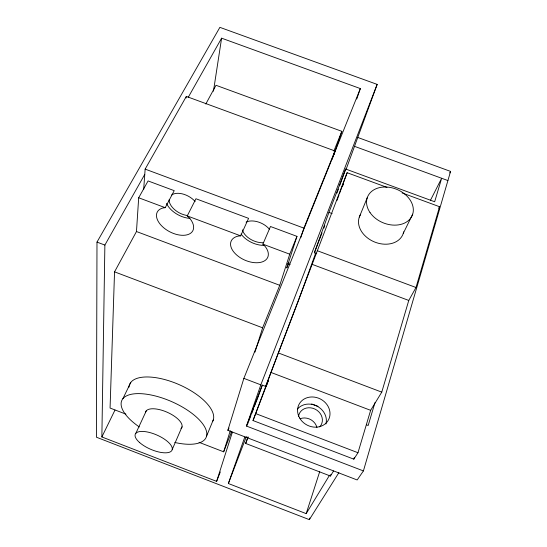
<?xml version="1.0" encoding="UTF-8"?>
<svg xmlns="http://www.w3.org/2000/svg" width="547" height="547" viewBox="0 0 547 547"><rect width="100%" height="100%" fill="white"/><g stroke="black" fill="none" stroke-linecap="round" stroke-linejoin="round"><path stroke-width="0.82" d="M346.032 169.522L377.156 84.395L219.88 27.35L96.99 242.102L96.429 437.217L309.349 519.65L338.88 472.656M220.318 471.931L216.619 481.374L101.865 436.964L104.88 245.07L144.764 174.377M288.987 262.416L286.758 267.948L296.966 236.366L270.478 226.506L262.868 244.153L264.864 246.109A20 11.856 24 0 1 260.522 262.369A20 11.856 24 0 1 234.232 252.55A20 11.856 24 0 1 238.102 236.113L240.646 235.853L248.577 218.349L195.949 198.759L187.252 215.915L189.365 217.911A20.082 11.672 27.7 0 1 187.019 234.848A20.082 11.672 27.7 0 1 160.941 225.104A20.082 11.672 27.7 0 1 162.815 207.997L165.208 207.682L174.226 190.664L148.08 180.934L138.685 197.775L136.47 231.531L114.542 271.852L110.07 408.048L125.96 414.168M143.663 189.611L145.146 169.119L186.329 96.416L334.942 150.965L332.138 159.259M186.144 97.968L186.329 96.416M213.453 91.199L221.603 38.174L360.343 88.573L356.747 99.055M386.975 187.375L347.133 172.715L278.314 352.938L253.022 420.554L353.827 459.165L357.97 452.731L370.64 410.332L381.765 392.137L408.766 300.44L416.007 287.503L439.562 206.725L402.113 192.947M360.343 88.573L243.866 378.367L227.853 430.298L357.177 479.972L363.413 470.919L450.571 171.409L357.868 137.488M374.975 402.619L368.179 425.484L366.586 424.875M353.827 459.165L354.312 457.552M199.033 442.325L223.655 451.815L230.273 430.742M254.984 352.124L262.622 327.81L279.763 285.308L289.746 254.191L296.966 236.366M247.976 437.019L245.658 443.446L330.436 476.034L330.949 474.406M309.349 519.65L309.869 518.023M216.619 481.374L232.366 432.198M244.776 437.074L228.366 483.521L306.19 513.633L319.735 471.548M300.713 237.788L303.9 228.133L334.942 150.965M333.909 154.78L341.841 131.328L215.997 85.284L205.795 104.033M363.413 470.919L246.471 426.072L260.83 384.835L377.156 84.395M258.793 395.037L262.273 385.136L266.252 386.654M266.239 386.401L268.556 379.974L253.022 420.554M316.747 253.719L314.368 252.83L328.945 212.414L345.69 169.037L434.667 201.761L441.648 178.267L430.462 200.284M336.993 193.036L338.443 189.036M339.605 185.836L345.69 169.037M315.824 252.735L298.402 300.747L265.589 386.387M336.973 200.462L339.003 194.91M339.584 193.323L347.133 172.715M245.658 443.446L248.092 437.067M228.366 483.521L246.369 436.533M342.477 186.493L343.372 184.148M314.368 252.83L322.033 232.926M323.872 228.147L324.795 225.761M246.471 426.072L262.273 385.136M247.244 425.04L248.16 422.674M248.769 421.087L250.902 415.556M251.511 413.976L253.644 408.445M254.252 406.859L258.526 395.796M223.655 451.815L231.709 431.419M333.882 151.068L341.841 131.328M359.311 217.07L367.358 197.46M206.534 436.226L213.398 419.576M172.243 449.463L182.048 426.804M135.882 433.238L146.316 410.783M122.877 398.708L130.801 382.401M101.865 436.964L114.979 410.086M403.283 233.343L412.691 214.185M449.784 172.92L450.571 171.409M227.853 430.298L229.022 428.048M438.783 208.209L439.562 206.725M188.189 97.407L221.603 38.174M306.19 513.633L329.554 475.22M330.436 476.034L333.547 470.953M354.456 146.316L447.904 180.558M328.945 212.414L332.132 213.597M145.146 169.119L303.9 228.133M317.233 250.69L416.007 287.503M138.685 197.775L165.208 207.682M187.252 215.915L240.646 235.853M262.868 244.153L289.746 254.191M312.248 264.392L408.766 300.44M287.743 263.476L290.142 264.379M136.47 231.531L279.763 285.308M96.99 242.102L104.88 245.07M114.542 271.852L262.622 327.81M278.314 352.938L381.765 392.137M271.237 372.548L370.64 410.332M311.64 403.946L318.012 406.373M243.866 378.367L260.83 384.835M255.538 413.539L357.97 452.731M230.889 432.109L232.468 432.711M187.689 215.566A15.829 9.477 28 0 1 169.105 199.846M171.669 194.964A15.829 9.477 28 0 1 195.129 201.535M263.681 242.69A15.767 9.634 24.1 0 1 242.424 229.815M246.082 222.109A15.767 9.634 24.1 0 1 269.322 229.172M298.498 416.588A12.294 10.865 28.4 0 1 315.038 409.115A12.294 10.865 28.4 0 1 319.708 426.879M300.118 418.742A12.02 10.701 28.9 0 1 316.945 427.528M297.397 409.108A16.396 14.489 28.4 0 1 317.034 406.134A16.396 14.489 28.4 0 1 325.944 423.973M403.665 231.832A23.459 17.825 22.6 0 1 374.558 241.986A23.459 17.825 22.6 0 1 360.685 214.28M128.976 387.18A45.476 19.514 23.7 0 1 176.442 383.502A45.476 19.514 23.7 0 1 212.797 421.169M139.314 426.954A46.03 18.967 23.6 0 1 135.574 393.71A46.03 18.967 23.6 0 1 201.775 422.653A46.03 18.967 23.6 0 1 174.794 442.468M145.44 412.718A19.713 8.116 23.6 0 1 167.43 412.349A19.713 8.116 23.6 0 1 181.009 428.657M263.545 245.384A19.713 12.041 24.1 0 1 241.063 234.02M189.864 218.369A19.788 11.849 28 0 1 166.541 203.402M299.537 417.84A16.649 14.639 28.1 0 0 327.639 421.265A16.649 14.639 28.1 0 0 314.176 397.088A16.649 14.639 28.1 0 0 299.537 417.84M370.018 212.537A24.177 18.051 22.4 0 0 410.51 218.383A24.177 18.051 22.4 0 0 389.286 187.306A24.177 18.051 22.4 0 0 370.018 212.537M139.506 442.468A20.041 7.781 23.5 0 0 171.232 451.227A20.041 7.781 23.5 0 0 150.268 432.677A20.041 7.781 23.5 0 0 139.506 442.468"/></g></svg>
